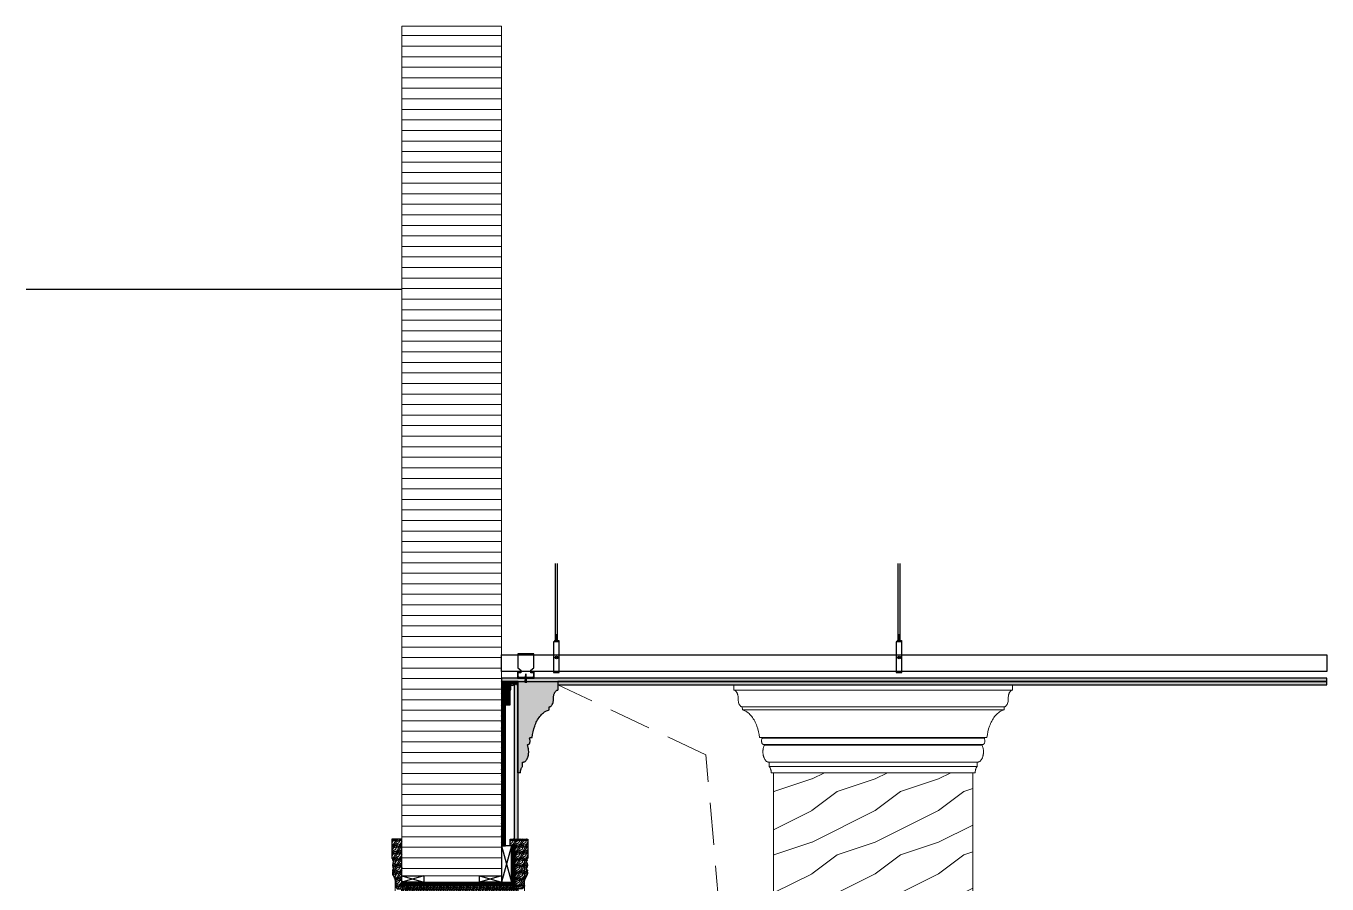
# Model space of a CAD drawing. Header units: millimetres. Extents: x 92928 to 223128, y -11456 to 21098.
# Drawn here: x 184346 to 188265, y -6637 to -4052 of the extents above; entities that cross this region are included whole.
import ezdxf

# ---------------------------------------------------------------- set-up
doc = ezdxf.new("R2010")
doc.units = ezdxf.units.MM
doc.linetypes.add('_ACM-G-HIDDEN', pattern=[4.7625, 3.175, -1.5875])
for name, color, linetype, lineweight in [('_ACM-A-DETL-THIN', 2, 'Continuous', 9), ('_ACM-A-ELVE-HACH', 251, 'Continuous', 9), ('_ACM-A-ELVE-HIDD', 1, '_ACM-G-HIDDEN', 13), ('_ACM-A-WALL-HACH', 251, 'Continuous', 9), ('I-WALL', 6, 'Continuous', 13)]:
    doc.layers.add(name, color=color, linetype=linetype, lineweight=lineweight)
for name, color, linetype in [('I-DETL-LW01', 1, 'Continuous'), ('I-DETL-LW02', 2, 'Continuous'), ('I-DETL-LW08', 8, 'Continuous'), ('I-DETL-LW251', 251, 'Continuous'), ('PE-尺寸标注', 44, 'Continuous'), ('WALL TYPE$0$SUSP', 9, 'Continuous')]:
    doc.layers.add(name, color=color, linetype=linetype)

# ---------------------------------------------------------------- blocks, each defined once
blk = doc.blocks.new('海龙_1215174788')
at = {"layer": 'I-DETL-LW01'}
for p, q in [((-55, 0), (55, -30)), ((-55, -30), (55, 0))]:
    blk.add_line(p, q, dxfattribs=at)
blk.add_lwpolyline([(55, -30), (-55, -30), (-55, 0), (55, 0), (55, -30)], close=True, dxfattribs=at)
blk = doc.blocks.new('K_18')
at = {"layer": 'I-DETL-LW01'}
for p, q in [((33.2, 0), (-33.2, -20)), ((-33.2, 0), (33.2, -20))]:
    blk.add_line(p, q, dxfattribs=at)
blk.add_lwpolyline([(-33.2, -20), (-33.2, 0), (33.2, 0), (33.2, -20), (-33.2, -20)], close=True, dxfattribs=at)
blk = doc.blocks.new('K_23')
at = {"layer": 'I-DETL-LW251'}
h = blk.add_hatch(dxfattribs=at)
h.set_pattern_fill('ANSI38', color=250, angle=-180)
h.set_pattern_definition([(225, (39382.281, 12629.7715), (2.24506403, -2.24506403), []), (315, (39382.281, 12629.7715), (6.7351921, -2.24506403), [7.9375, -4.7625])])
h.paths.add_polyline_path([(-50, -205), (-60, -205), (-60, -360), (-50, -360)])
h.paths.add_polyline_path([(-50, -20), (-60, -20), (-60, -205), (-50, -205)])
h = blk.add_hatch(dxfattribs=at)
h.set_pattern_fill('ANSI38', color=250, angle=-270)
h.set_pattern_definition([(135, (39382.281, 12570.7274), (-2.24506403, -2.24506403), []), (225, (39382.281, 12570.7274), (-2.24506403, -6.7351921), [7.9375, -4.7625])])
h.paths.add_polyline_path([(-50, -350), (60, -350), (60, -360), (-50, -360)])
at = {"layer": 'PE-尺寸标注'}
h = blk.add_hatch(dxfattribs=at)
h.set_pattern_fill('木纹面1', color=250, scale=5, angle=-270, style=0, pattern_type=2)
h.set_pattern_definition([(153.434949, (-140730.957, -13591.318), (1e-09, 20), [4.6213684, -17.7393114]), (130.601295, (-140748.251, -13604.475), (-2e-08, 20), [4.1580665, -88.037378]), (130.601295, (-140768.251, -13594.475), (-2e-08, 20), [4.1580665, -88.037378]), (130.601295, (-140788.251, -13584.475), (1e-08, 20), [4.1580665, -88.037378]), (153.434949, (-140728.162, -13601.466), (1e-09, 20), [4.2370078, -18.123672]), (140.194429, (-140731.952, -13599.57), (-8e-10, 20), [2.2404905, -75.862006]), (140.194429, (-140751.952, -13589.57), (-8e-10, 20), [2.2404905, -75.862006]), (140.194429, (-140771.952, -13579.57), (-8e-10, 20), [2.2404905, -75.862006]), (111.8014095, (-140733.673, -13598.136), (3e-08, 20), [2.8687121, -50.982936]), (123.6900675, (-140734.738, -13595.473), (1e-08, 20), [2.521813, -33.5336997]), (153.434949, (-140736.137, -13593.375), (8e-09, 20), [3.3552885, -19.005391]), (135, (-140739.138, -13591.874), (1e-14, 20), [2.717818, -53.8507243]), (135, (-140759.138, -13581.874), (1e-14, 20), [2.717818, -53.8507243]), (111.8014095, (-140741.06, -13589.952), (3e-08, 20), [2.19237, -51.659278]), (153.434949, (-140727.7, -13607.947), (8e-09, 20), [7.1896, -15.17108]), (140.194429, (-140734.13, -13604.731), (-8e-10, 20), [4.573562, -73.528935]), (140.194429, (-140754.13, -13594.731), (-8e-10, 20), [4.573562, -73.528935]), (140.194429, (-140774.13, -13584.731), (-8e-10, 20), [4.573562, -73.528935]), (123.6900675, (-140737.644, -13601.803), (1e-08, 20), [2.2405595, -33.8149534]), (105.945396, (-140738.887, -13599.939), (1.45e-06, 20), [3.5624845, -69.2386145]), (123.6900675, (-140739.865, -13596.514), (1e-08, 20), [4.0929665, -31.9625462]), (140.194429, (-140742.136, -13593.108), (-8e-10, 20), [5.197338, -72.905159]), (140.194429, (-140762.136, -13583.108), (-8e-10, 20), [5.197338, -72.905159]), (140.194429, (-140782.136, -13573.108), (3e-09, 20), [5.197338, -72.905159]), (111.8014095, (-140746.1286, -13589.781), (3e-08, 20), [5.7145015, -48.137147]), (140.194429, (-140735.09, -13609.251), (-8e-10, 20), [5.214067, -72.88843]), (140.194429, (-140755.09, -13599.251), (-8e-10, 20), [5.214067, -72.88843]), (140.194429, (-140775.09, -13589.251), (-8e-10, 20), [5.214067, -72.88843]), (123.6900675, (-140739.096, -13605.913), (1e-08, 20), [4.838075, -31.2174377]), (116.565051, (-140741.78, -13601.888), (-1e-09, 20), [7.98596, -81.456759]), (116.565051, (-140761.78, -13591.888), (-1e-09, 20), [7.98596, -81.456759]), (130.601295, (-140745.351, -13594.745), (-2e-08, 20), [4.319301, -87.876143]), (130.601295, (-140765.351, -13584.745), (-2e-08, 20), [4.319301, -87.876143]), (130.601295, (-140785.351, -13574.745), (-2e-08, 20), [4.319301, -87.876143]), (123.6900675, (-140741.874, -13607.917), (1e-08, 20), [2.7357916, -33.319722]), (116.565051, (-140743.392, -13605.64), (-8e-09, 20), [7.158076, -82.284643]), (116.565051, (-140763.392, -13595.64), (8e-08, 20), [7.158076, -82.284643]), (130.601295, (-140746.593, -13599.238), (-2e-08, 20), [1.700823, -90.4946216]), (130.601295, (-140766.593, -13589.238), (-2e-08, 20), [1.700823, -90.4946216]), (130.601295, (-140786.593, -13579.238), (-2e-08, 20), [1.700823, -90.4946216])])
edge = h.paths.add_edge_path()
edge.add_line((-65, -20), (60, -20))
edge.add_line((60, -20), (60, -20))
edge.add_line((60, -20), (80, -20))
edge.add_line((80, -20), (80, 10))
edge.add_line((80, 10), (23, 10))
edge.add_arc((18.9, 11.2), 4.26, 260.8861, 343.7626, ccw=False)
edge.add_arc((16.3, 4.8), 2.88, 48.9864, 176.76)
edge.add_arc((1.5, -14.3), 22.6, 58.2028, 121.7947)
edge.add_arc((-14.4, 4.3), 4.1, 9.3845, 139.2343)
edge.add_arc((-23.3, -3.3), 11.8, 60.5974, 123.6714)
edge.add_arc((-55.1, 38.8), 41, 265.8404, 308.0152, ccw=False)
edge.add_arc((-61, -3.2), 3.08, 20.575, 178.5813)
edge.add_line((-64, -3.1), (-66.4, -3.1))
edge.add_arc((-70.9, -1.4), 4.77, 280.7646, 339.5436, ccw=False)
edge.add_line((-70, -6.1), (-70, -30))
edge.add_line((-70, -30), (-65, -30))
edge.add_line((-65, -30), (-65, -20))
h = blk.add_hatch(dxfattribs=at)
h.set_pattern_fill('木纹面1', color=250, scale=5, angle=-270, style=0, pattern_type=2)
h.set_pattern_definition([(153.43495, (39381.414, 12647.705), (1e-09, 20), [4.621368, -17.739311]), (130.601295, (39364.12, 12634.548), (-2e-08, 20), [4.158067, -88.037378]), (130.601295, (39344.12, 12644.548), (-2e-08, 20), [4.158067, -88.037378]), (130.601295, (39324.12, 12654.548), (1e-08, 20), [4.158067, -88.037378]), (153.43495, (39384.21, 12637.557), (1e-09, 20), [4.237008, -18.123672]), (140.19443, (39380.42, 12639.452), (-8e-10, 20), [2.24049, -75.862006]), (140.19443, (39360.42, 12649.452), (-8e-10, 20), [2.24049, -75.862006]), (140.19443, (39340.42, 12659.452), (-8e-10, 20), [2.24049, -75.862006]), (111.80141, (39378.6984, 12640.8865), (3e-08, 20), [2.868712, -50.982936]), (123.690068, (39377.633, 12643.55), (1e-08, 20), [2.521813, -33.5337]), (153.43495, (39376.234, 12645.648), (8e-09, 20), [3.3552885, -19.005391]), (135, (39373.233, 12647.149), (1e-14, 20), [2.717818, -53.850724]), (135, (39353.233, 12657.149), (1e-14, 20), [2.717818, -53.850724]), (111.80141, (39371.311, 12649.0706), (3e-08, 20), [2.19237, -51.659278]), (153.43495, (39384.671, 12631.076), (8e-09, 20), [7.1896, -15.17108]), (140.19443, (39378.241, 12634.292), (-8e-10, 20), [4.573562, -73.528935]), (140.19443, (39358.241, 12644.292), (-8e-10, 20), [4.573562, -73.528935]), (140.19443, (39338.241, 12654.292), (-8e-10, 20), [4.573562, -73.528935]), (123.690068, (39374.727, 12637.219), (1e-08, 20), [2.2405595, -33.814953]), (105.945396, (39373.4845, 12639.0837), (1.45e-06, 20), [3.5624845, -69.238614]), (123.690068, (39372.506, 12642.509), (1e-08, 20), [4.0929665, -31.962546]), (140.19443, (39370.235, 12645.915), (-8e-10, 20), [5.197338, -72.90516]), (140.19443, (39350.235, 12655.915), (-8e-10, 20), [5.197338, -72.90516]), (140.19443, (39330.235, 12665.915), (3e-09, 20), [5.197338, -72.90516]), (111.80141, (39366.243, 12649.242), (3e-08, 20), [5.7145015, -48.137147]), (140.19443, (39377.281, 12629.771), (-8e-10, 20), [5.214067, -72.88843]), (140.19443, (39357.281, 12639.771), (-8e-10, 20), [5.214067, -72.88843]), (140.19443, (39337.281, 12649.771), (-8e-10, 20), [5.214067, -72.88843]), (123.690068, (39373.275, 12633.109), (1e-08, 20), [4.838075, -31.217438]), (116.56505, (39370.592, 12637.135), (-1e-09, 20), [7.98596, -81.456759]), (116.56505, (39350.592, 12647.135), (-1e-09, 20), [7.98596, -81.456759]), (130.601295, (39367.02, 12644.278), (-2e-08, 20), [4.3193, -87.876143]), (130.601295, (39347.02, 12654.278), (-2e-08, 20), [4.3193, -87.876143]), (130.601295, (39327.02, 12664.278), (-2e-08, 20), [4.3193, -87.876143]), (123.690068, (39370.497, 12631.106), (1e-08, 20), [2.735792, -33.319722]), (116.56505, (39368.9795, 12633.3825), (-8e-09, 20), [7.158076, -82.284643]), (116.56505, (39348.9795, 12643.3825), (8e-08, 20), [7.158076, -82.284643]), (130.601295, (39365.778, 12639.785), (-2e-08, 20), [1.700823, -90.494622]), (130.601295, (39345.778, 12649.785), (-2e-08, 20), [1.700823, -90.494622]), (130.601295, (39325.778, 12659.785), (-2e-08, 20), [1.700823, -90.494622])])
h.paths.add_polyline_path([(-60, -205), (-80, -205), (-80, -369.9), (-70, -369.9), (-70, -350), (-65, -350), (-65, -360), (-60, -360)])
h.paths.add_polyline_path([(-70, -20.1), (-80, -20.1), (-80, -205), (-60, -205), (-60, -20), (-65, -20), (-65, -30), (-70, -30)])
h = blk.add_hatch(dxfattribs=at)
h.set_pattern_fill('木纹面1', color=250, scale=5, angle=90, pattern_type=2)
h.set_pattern_definition([(153.435, (-70.866, -382.068), (1e-09, 20), [4.6214, -17.7393]), (130.601, (-88.16, -395.225), (-2e-08, 20), [4.158, -88.0374]), (130.601, (-108.16, -385.225), (-2e-08, 20), [4.158, -88.0374]), (130.601, (-128.16, -375.225), (1e-08, 20), [4.158, -88.0374]), (153.435, (-68.071, -392.215), (1e-09, 20), [4.237, -18.1237]), (140.194, (-71.86, -390.32), (-8e-10, 20), [2.2405, -75.862]), (140.194, (-91.86, -380.32), (-8e-10, 20), [2.2405, -75.862]), (140.194, (-111.86, -370.32), (-8e-10, 20), [2.2405, -75.862]), (111.8014, (-73.582, -388.886), (3e-08, 20), [2.8687, -50.983]), (123.69, (-74.647, -386.222), (1e-08, 20), [2.5218, -33.5337]), (153.435, (-76.046, -384.124), (8e-09, 20), [3.3553, -19.0054]), (135, (-79.047, -382.624), (2e-14, 20), [2.718, -53.8507]), (135, (-99.047, -372.624), (2e-14, 20), [2.7178, -53.8507]), (111.8014, (-80.969, -380.702), (3e-08, 20), [2.1924, -51.6593]), (153.435, (-67.609, -398.696), (8e-09, 20), [7.1896, -15.171]), (140.194, (-74.04, -395.481), (-8e-10, 20), [4.5736, -73.529]), (140.194, (-94.04, -385.481), (-8e-10, 20), [4.5736, -73.529]), (140.194, (-114.04, -375.481), (-8e-10, 20), [4.5736, -73.529]), (123.69, (-77.553, -392.553), (1e-08, 20), [2.2406, -33.815]), (105.9454, (-78.7957, -390.6887), (1e-06, 20), [3.5625, -69.2386]), (123.69, (-79.774, -387.263), (1e-08, 20), [4.093, -31.9625]), (140.194, (-82.045, -383.858), (-8e-10, 20), [5.1973, -72.905]), (140.194, (-102.045, -373.858), (-8e-10, 20), [5.1973, -72.905]), (140.1944, (-122.045, -363.858), (3e-09, 20), [5.1973, -72.905]), (111.8014, (-86.0375, -380.5304), (3e-08, 20), [5.7145, -48.1371]), (140.194, (-75, -400.001), (-8e-10, 20), [5.214, -72.8884]), (140.194, (-95, -390.001), (-8e-10, 20), [5.214, -72.8884]), (140.194, (-115, -380.001), (-8e-10, 20), [5.214, -72.8884]), (123.69, (-79.005, -396.663), (1e-08, 20), [4.838, -31.2174]), (116.565, (-81.6885, -392.637), (-1e-09, 20), [7.986, -81.4568]), (116.565, (-101.6885, -382.637), (-1e-09, 20), [7.986, -81.4568]), (130.601, (-85.26, -385.495), (-2e-08, 20), [4.3193, -87.876]), (130.601, (-105.26, -375.495), (-2e-08, 20), [4.3193, -87.876]), (130.601, (-125.26, -365.495), (-2e-08, 20), [4.3193, -87.876]), (123.69, (-81.783, -398.666), (1e-08, 20), [2.7358, -33.3197]), (116.565, (-83.301, -396.39), (-8e-09, 20), [7.158, -82.2846]), (116.565, (-103.301, -386.39), (8e-08, 20), [7.158, -82.2846]), (130.601, (-86.502, -389.987), (-2e-08, 20), [1.701, -90.4946]), (130.601, (-106.502, -379.987), (-2e-08, 20), [1.701, -90.4946]), (130.601, (-126.502, -369.987), (-2e-08, 20), [1.701, -90.4946])])
h.paths.add_polyline_path([(80, -346.8), (60, -346.8), (60, -360), (-65, -360), (-65, -350), (-70, -350), (-70, -383.9, -0.262247), (-66.4, -386.9), (-64, -386.9, 0.824383), (-58.1, -387.9, -0.186128), (-29.8, -396.5, 0.282378), (-17.5, -397, 0.636149), (-10.4, -395, 0.284819), (13.5, -395, 0.623496), (18.2, -397, -0.37825), (23, -400), (80, -400)])
at = {"layer": 'I-DETL-LW01'}
for points in [[(-60, -205), (-60, -20), (-50, -20), (-50, -205)], [(-50, -205), (-50, -360), (-60, -360), (-60, -205)]]:
    blk.add_lwpolyline(points, dxfattribs=at)
blk.add_lwpolyline([(-50, -350), (60, -350), (60, -360), (-50, -360)], close=True, dxfattribs=at)
at = {"layer": 'I-DETL-LW02'}
for points in [[(-65, -20), (60, -20), (60, -20), (80, -20), (80, 10), (23, 10, -0.37825), (18.2, 7, 0.623496), (13.5, 5, 0.284819), (-10.4, 5, 0.636149), (-17.5, 7, 0.282378), (-29.8, 6.5, -0.186128), (-58.1, -2.1, 0.824383), (-64, -3.1), (-66.4, -3.1, -0.262247), (-70, -6.1), (-70, -30), (-65, -30), (-65, -20)], [(-65, -360), (60, -360), (60, -346.8), (80, -346.8), (80, -400), (23, -400, 0.37825), (18.2, -397, -0.623496), (13.5, -395, -0.284819), (-10.4, -395, -0.636149), (-17.5, -397, -0.282378), (-29.8, -396.5, 0.186128), (-58.1, -387.9, -0.824383), (-64, -386.9), (-66.4, -386.9, 0.262247), (-70, -383.9), (-70, -350), (-65, -350), (-65, -360)]]:
    blk.add_lwpolyline(points, format="xyb", dxfattribs=at)
for points in [[(-80, -205), (-80, -20.1), (-70, -20.1), (-70, -30), (-65, -30), (-65, -20), (-60, -20), (-60, -205)], [(-60, -205), (-60, -360), (-65, -360), (-65, -350), (-70, -350), (-70, -369.9), (-80, -369.9), (-80, -205)]]:
    blk.add_lwpolyline(points, dxfattribs=at)
at = {"rotation": 270}
for p in [(-30, -53.4), (-30, -286.8)]:
    blk.add_blockref('K_18', p, dxfattribs=at)
at = {"layer": 'I-DETL-LW01', "xscale": -1}
blk.add_blockref('海龙_1215174788', (5, -320), dxfattribs=at)
blk = doc.blocks.new('WALL TYPE$0$T4')
at = {"ltscale": 3}
h = blk.add_hatch(dxfattribs=at)
h.set_pattern_fill('ANSI31', color=256, scale=19.999872, style=0)
h.set_pattern_definition([(45, (-55928.5647, -42382.0208), (-1.76775564, 1.76775564), [])])
h.paths.add_polyline_path([(0, 25), (-1.3, 5), (1.3, 5)])
for p, q in [((-1.5, 2), (-3, 0)), ((-1.5, 2), (0, 25)), ((-1.5, 2), (1.5, 2)), ((-1.3, 5), (1.3, 5)), ((0, 25), (1.5, 2)), ((1.5, 2), (3, 0))]:
    blk.add_line(p, q, dxfattribs=at)
blk.add_lwpolyline([(-3, 0), (3, 0)], dxfattribs=at)
blk = doc.blocks.new('WALL TYPE$0$garege')
at = {"elevation": 0}
for points in [[(4441.1, 1913.4), (4441.1, 1926.4), (4439.1, 1926.4), (4439.1, 1923.4), (4432.4, 1923.4), (4432.4, 1930.9), (4441.1, 1938), (4441.1, 1980), (4393.5, 1980), (4393.5, 1938), (4402.1, 1930.9), (4402.1, 1923.4), (4395.5, 1923.4), (4395.5, 1926.4), (4393.5, 1926.4), (4393.5, 1913.4), (4398.2, 1908.8), (4435.8, 1908.8)], [(4433.9, 1925.2), (4433.9, 1926.4), (4441.1, 1926.4), (4441.1, 1908.8), (4393.5, 1908.8), (4393.5, 1926.4), (4400.7, 1926.4), (4400.7, 1925.2), (4401.9, 1925.2), (4401.9, 1927.6), (4392.3, 1927.6), (4392.3, 1907.6), (4442.3, 1907.6), (4442.3, 1927.6), (4432.7, 1927.6), (4432.7, 1925.2)]]:
    blk.add_lwpolyline(points, close=True, dxfattribs=at)

msp = doc.modelspace()

# ---------------------------------------------------------------- hatches: boundary and pattern name
at = {"layer": '_ACM-A-ELVE-HACH'}
h = msp.add_hatch(dxfattribs=at)
h.set_pattern_fill('FP_1', color=256, style=0, pattern_type=2)
h.set_pattern_definition([(216.87, (250226.093, 18596.764), (571.49932, 381.00102), [95.25, -857.25]), (206.565, (250340.39, 18539.61), (-190.50064, -190.49985), [212.985, -212.985]), (198.435, (250340.39, 18444.364), (-381.000213, -190.50006), [120.483, -481.931])])
h.paths.add_polyline_path([(186598.2, -8606.3), (187198.2, -8606.3), (187198.2, -6301.6), (186598.2, -6301.6)])
at = {"layer": '_ACM-A-WALL-HACH'}
h = msp.add_hatch(dxfattribs=at)
h.set_pattern_fill('ANSI31', color=256, scale=10, angle=135)
h.set_pattern_definition([(180, (258118.222, -59421.614), (-2e-15, -31.75), [])])
h.paths.add_polyline_path([(185778.2, -6611.6), (185778.2, -4052.5), (185478.2, -4052.5), (185478.2, -6611.6)])
at = {"layer": 'I-DETL-LW251'}
h = msp.add_hatch(dxfattribs=at)
h.set_pattern_fill('AR-SAND', color=250, scale=0.05, angle=180, style=0)
h.set_pattern_definition([(217.5, (197264.3327, 12024.4371), (0.08000156, -2.44706619), [0, -1.9304, 0, -2.159, 0, -2.06375]), (187.5, (197264.3327, 12024.437), (-2.2476164, -3.5841255), [0, -1.0414, 0, -1.7399, 0, -0.66675]), (147.5, (197265.8948, 12024.4371), (-3.95496185, -0.00718592), [0, -0.635, 0, -2.286, 0, -2.9845]), (137.5, (197265.8948, 12024.437), (-3.81778226, -1.1146466), [0, -0.3175, 0, -1.4986, 0, -1.7145])])
h.paths.add_polyline_path([(185778.2, -6026.3), (188265.2, -6026.3), (188265.2, -6016.3), (185778.2, -6016.3)])
h = msp.add_hatch(dxfattribs=at)
h.set_pattern_fill('ANSI38', color=250)
h.set_pattern_definition([(45, (149516.376, -16853.3862), (-2.24506403, 2.24506403), []), (135, (149516.376, -16853.3862), (-6.7351921, 2.24506403), [7.9375, -4.7625])])
h.paths.add_polyline_path([(185778.2, -6521.6), (185790.2, -6521.6), (185790.2, -6026.3), (185778.2, -6026.3)])
h = msp.add_hatch(dxfattribs=at)
h.set_pattern_fill('ANSI38', color=250)
h.set_pattern_definition([(45, (186507.1632, -5558.0364), (-2.245064, 2.245064), []), (135, (186507.1632, -5558.0364), (-6.735192, 2.245064), [7.9375, -4.7625])])
h.paths.add_polyline_path([(185790.2, -6096.9), (185805, -6096.9), (185805, -6026.3), (185790.2, -6026.3)])
h = msp.add_hatch(dxfattribs=at)
h.set_pattern_fill('AR-SAND', color=250, scale=0.05, angle=180, style=0)
h.set_pattern_definition([(217.5, (185828.2807, -6301.6137), (0.080002, -2.447066), [0, -1.9304, 0, -2.159, 0, -2.06375]), (187.5, (185828.2807, -6301.6137), (-2.247616, -3.584126), [0, -1.0414, 0, -1.7399, 0, -0.66675]), (147.5, (185829.8428, -6301.6137), (-3.954962, -0.007186), [0, -0.635, 0, -2.286, 0, -2.9845]), (137.5, (185829.8428, -6301.6137), (-3.817782, -1.114647), [0, -0.3175, 0, -1.4986, 0, -1.7145])])
edge = h.paths.add_edge_path()
edge.add_spline(control_points=[(185870.4, -6195.5), (185872.6, -6183.7), (185875.7, -6166.7), (185887, -6141), (185898.4, -6125.2), (185912.7, -6115.4), (185918.7, -6113.5), (185922.3, -6112.4)], knot_values=[0, 0, 0, 0, 35.548758, 51.802772, 84.100241, 92.033165, 103.123763, 103.123763, 103.123763, 103.123763], degree=3, periodic=0)
edge.add_line((185922.3, -6112.4), (185922.5, -6103.2))
edge.add_spline(control_points=[(185922.5, -6103.2), (185922.8, -6103.1), (185923.8, -6103.1), (185925.9, -6102.4), (185928.2, -6100.7), (185930.7, -6097.6), (185933, -6093.1), (185934.4, -6088.2), (185935, -6083.6), (185935, -6081.2), (185935.1, -6080)], knot_values=[0, 0, 0, 0, 1.005798, 3.012987, 6.320653, 9.569338, 14.716258, 21.389165, 24.91162, 28.497058, 28.497058, 28.497058, 28.497058], degree=3, periodic=0)
edge.add_spline(control_points=[(185935.1, -6080), (185935.1, -6079.4), (185935, -6078.2), (185935, -6075.2), (185935.3, -6071.6), (185936.1, -6067.5), (185937, -6064.2), (185938.2, -6061.2), (185939.8, -6058.2), (185941.8, -6055.7), (185944.1, -6053.8), (185945.8, -6053), (185947.2, -6052.5), (185947.9, -6052.4), (185948.2, -6052.4)], knot_values=[0, 0, 0, 0, 1.805164, 3.656498, 9.134387, 12.68478, 16.107635, 19.329321, 22.329055, 26.397763, 28.815864, 31.040912, 32.106529, 33.155319, 33.155319, 33.155319, 33.155319], degree=3, periodic=0)
edge.add_line((185948.2, -6052.4), (185948.2, -6036.3))
edge.add_line((185948.2, -6036.3), (185948.2, -6026.3))
edge.add_line((185948.2, -6026.3), (185828.3, -6026.3))
edge.add_line((185828.3, -6026.3), (185828.3, -6301.6))
edge.add_line((185828.3, -6301.6), (185835.4, -6301.6))
edge.add_spline(control_points=[(185835.4, -6301.6), (185835.5, -6299.4), (185835.7, -6296.2), (185836.7, -6292), (185837.9, -6288.7), (185839.5, -6285.6), (185841.2, -6283.9), (185841.9, -6283.2)], knot_values=[0, 0, 0, 0, 6.613934, 9.596978, 13.010541, 16.993684, 20.094931, 20.094931, 20.094931, 20.094931], degree=3, periodic=0)
edge.add_line((185841.9, -6283.2), (185841.9, -6269.3))
edge.add_spline(control_points=[(185841.9, -6269.3), (185842.6, -6269.4), (185843.9, -6269.5), (185846.5, -6269), (185849.8, -6267.3), (185852.6, -6264.6), (185855.1, -6261.1), (185856.8, -6257.7), (185858.2, -6253.9), (185859.1, -6250.9), (185859.7, -6247.6), (185860.2, -6244.3), (185860.5, -6239.7), (185860.4, -6235.1), (185859.9, -6230.6), (185859.2, -6227.4), (185858.4, -6224.3), (185857.4, -6221.3), (185856.6, -6219.5), (185856.2, -6218.5)], knot_values=[0, 0, 0, 0, 1.954924, 3.912581, 8.036047, 12.727463, 15.354572, 21.082902, 24.15009, 27.336912, 30.629704, 34.013579, 37.472966, 44.386358, 47.768597, 51.076992, 54.295003, 57.407742, 60.402672, 60.402672, 60.402672, 60.402672], degree=3, periodic=0)
edge.add_line((185856.2, -6218.5), (185857.5, -6216.2))
edge.add_spline(control_points=[(185857.5, -6216.2), (185857.7, -6216.3), (185858.2, -6216.4), (185859, -6216.4), (185859.7, -6216.3), (185860.4, -6215.9), (185861.1, -6215.5), (185862, -6214.6), (185863, -6213.1), (185863.9, -6211), (185864.5, -6208.6), (185864.7, -6206), (185864.6, -6203.8), (185864.2, -6201.8), (185863.7, -6199.8), (185863, -6198.4), (185862.7, -6197.8)], knot_values=[0, 0, 0, 0, 0.762887, 1.520097, 2.255824, 3.038394, 3.873486, 4.776804, 6.811339, 9.092138, 11.573687, 14.203705, 16.847905, 18.128699, 20.56714, 22.802331, 22.802331, 22.802331, 22.802331], degree=3, periodic=0)
edge.add_line((185862.7, -6197.8), (185864, -6195.5))
edge.add_line((185864, -6195.5), (185870.4, -6195.5))
h = msp.add_hatch(dxfattribs=at)
h.set_pattern_fill('AR-SAND', color=250, scale=0.05, angle=180, style=0)
h.set_pattern_definition([(217.5, (197264.3327, 12014.4371), (0.08000156, -2.44706619), [0, -1.9304, 0, -2.159, 0, -2.06375]), (187.5, (197264.3327, 12014.437), (-2.2476164, -3.5841255), [0, -1.0414, 0, -1.7399, 0, -0.66675]), (147.5, (197265.8948, 12014.4371), (-3.95496185, -0.00718592), [0, -0.635, 0, -2.286, 0, -2.9845]), (137.5, (197265.8948, 12014.437), (-3.81778226, -1.1146466), [0, -0.3175, 0, -1.4986, 0, -1.7145])])
h.paths.add_polyline_path([(185948.2, -6036.3), (188265.2, -6036.3), (188265.2, -6026.3), (185948.2, -6026.3)])
at = {"layer": 'PE-尺寸标注'}
h = msp.add_hatch(dxfattribs=at)
h.set_pattern_fill('木纹面1', color=250, scale=5, style=0, pattern_type=2)
h.set_pattern_definition([(63.43495, (149739.927, -17008.776), (20, -1e-09), [4.621368, -17.739311]), (40.601295, (149726.77, -16991.482), (20, 2e-08), [4.158067, -88.037378]), (40.601295, (149736.77, -16971.482), (20, 2e-08), [4.158067, -88.037378]), (40.601295, (149746.77, -16951.482), (20, -1e-08), [4.158067, -88.037378]), (63.43495, (149729.78, -17011.57), (20, -1e-09), [4.237008, -18.123672]), (50.19443, (149731.675, -17007.781), (20, 8e-10), [2.24049, -75.862006]), (50.19443, (149741.675, -16987.781), (20, 8e-10), [2.24049, -75.862006]), (50.19443, (149751.675, -16967.781), (20, 8e-10), [2.24049, -75.862006]), (21.80141, (149733.109, -17006.06), (20, -3e-08), [2.868712, -50.982936]), (33.690068, (149735.772, -17004.994), (20, -1e-08), [2.521813, -33.5337]), (63.43495, (149737.87, -17003.595), (20, -8e-09), [3.355288, -19.005391]), (45, (149739.371, -17000.594), (20, 0), [2.717818, -53.850724]), (45, (149749.371, -16980.594), (20, 0), [2.717818, -53.850724]), (21.80141, (149741.293, -16998.6726), (20, -3e-08), [2.19237, -51.659278]), (63.43495, (149723.299, -17012.033), (20, -8e-09), [7.1896, -15.17108]), (50.19443, (149726.514, -17005.602), (20, 8e-10), [4.573562, -73.528935]), (50.19443, (149736.514, -16985.602), (20, 8e-10), [4.573562, -73.528935]), (50.19443, (149746.514, -16965.602), (20, 8e-10), [4.573562, -73.528935]), (33.690068, (149729.442, -17002.089), (20, -1e-08), [2.24056, -33.814953]), (15.945396, (149731.306, -17000.846), (20, -1.45e-06), [3.562485, -69.238614]), (33.690068, (149734.732, -16999.867), (20, -1e-08), [4.092967, -31.962546]), (50.19443, (149738.137, -16997.597), (20, 8e-10), [5.197338, -72.90516]), (50.19443, (149748.137, -16977.597), (20, 8e-10), [5.197338, -72.90516]), (50.19443, (149758.137, -16957.597), (20, -3e-09), [5.197338, -72.90516]), (21.80141, (149741.464, -16993.604), (20, -3e-08), [5.714501, -48.137147]), (50.19443, (149721.994, -17004.642), (20, 8e-10), [5.214067, -72.88843]), (50.19443, (149731.994, -16984.642), (20, 8e-10), [5.214067, -72.88843]), (50.19443, (149741.994, -16964.642), (20, 8e-10), [5.214067, -72.88843]), (33.690068, (149725.332, -17000.637), (20, -1e-08), [4.838075, -31.217438]), (26.56505, (149729.357, -16997.953), (20, 1e-09), [7.98596, -81.45676]), (26.56505, (149739.357, -16977.953), (20, 1e-09), [7.98596, -81.45676]), (40.601295, (149736.5, -16994.382), (20, 2e-08), [4.3193, -87.876143]), (40.601295, (149746.5, -16974.382), (20, 2e-08), [4.3193, -87.876143]), (40.601295, (149756.5, -16954.382), (20, 2e-08), [4.3193, -87.876143]), (33.690068, (149723.329, -16997.858), (20, -1e-08), [2.735792, -33.319722]), (26.56505, (149725.605, -16996.341), (20, 8e-09), [7.158076, -82.284643]), (26.56505, (149735.605, -16976.341), (20, -8e-08), [7.158076, -82.284643]), (40.601295, (149732.007, -16993.14), (20, 2e-08), [1.700823, -90.49462]), (40.601295, (149742.007, -16973.14), (20, 2e-08), [1.700823, -90.49462]), (40.601295, (149752.007, -16953.14), (20, 2e-08), [1.700823, -90.49462])])
h.paths.add_polyline_path([(185816.3, -6501.6), (185828.3, -6501.6), (185828.3, -6026.3), (185823.8, -6026.3), (185823.8, -6035.4), (185821, -6035.4), (185821, -6028.8), (185816.3, -6028.8)])

# ---------------------------------------------------------------- linework, layer by layer
msp.add_arc((185810.2, -6034.7, 0), 4.51, 225.3033, 134.6967)
at = {"layer": '_ACM-A-DETL-THIN'}
for points in [[(186478.2, -6036.3), (186478.2, -6052.4)], [(187318.2, -6036.3), (187318.2, -6052.4)], [(186504.2, -6112.4), (186503.9, -6103.2)], [(187292.3, -6112.4), (187292.5, -6103.2)], [(186563.8, -6197.8), (186562.5, -6195.5), (186556, -6195.5)], [(187232.7, -6197.8), (187234, -6195.5), (187240.4, -6195.5)], [(186584.5, -6283.2), (186584.5, -6269.3)], [(187211.9, -6283.2), (187211.9, -6269.3)], [(186598.2, -8606.3), (186598.2, -6301.6), (186591, -6301.6)], [(187198.2, -6301.6), (186598.2, -6301.6)], [(187198.2, -8606.3), (187198.2, -6301.6), (187205.4, -6301.6)]]:
    msp.add_lwpolyline(points, dxfattribs=at)
at = {"layer": '_ACM-A-DETL-THIN', "color": 8}
for points in [[(187318.2, -6052.4), (186478.2, -6052.4)], [(187292.5, -6103.2), (186503.9, -6103.2)], [(187292.3, -6112.4), (186504.2, -6112.4)], [(187234, -6195.5), (186562.5, -6195.5)], [(187232.7, -6197.8), (186563.8, -6197.8)], [(187227.5, -6216.2), (186569, -6216.2)], [(187226.2, -6218.5), (186570.3, -6218.5)], [(187211.9, -6269.3), (186584.5, -6269.3)], [(187211.9, -6283.2), (186584.5, -6283.2)]]:
    msp.add_lwpolyline(points, dxfattribs=at)
at = {"layer": '_ACM-A-DETL-THIN'}
for points in [[(186570.3, -6218.5), (186569, -6216.2, 3.820271)], [(187226.2, -6218.5), (187227.5, -6216.2, -3.820271)]]:
    msp.add_lwpolyline(points, format="xyb", dxfattribs=at)
at = {"layer": '_ACM-A-DETL-THIN', "color": 8, "elevation": 0.5}
for points in [[(185458.2, -6557.7), (185458.2, -9036.3)], [(185848.2, -6558.6), (185848.2, -9036.3)]]:
    msp.add_lwpolyline(points, dxfattribs=at)
at = {"layer": '_ACM-A-DETL-THIN'}
for points in [[(186491.4, -6080), (186491.4, -6078.2), (186491.4, -6076.4), (186491, -6070.9), (186490.3, -6067.4), (186489.4, -6064.2), (186488.2, -6061.2), (186486.7, -6058.5), (186484.2, -6055.4), (186482.3, -6053.9), (186480.3, -6052.9), (186479.3, -6052.6), (186478.2, -6052.4)], [(187305.1, -6080), (187305, -6078.2), (187305, -6076.4), (187305.5, -6070.9), (187306.1, -6067.4), (187307.1, -6064.2), (187308.3, -6061.2), (187309.7, -6058.5), (187312.3, -6055.4), (187314.2, -6053.9), (187316.2, -6052.9), (187317.2, -6052.6), (187318.2, -6052.4)], [(186503.9, -6103.2), (186502.9, -6103.1), (186501, -6102.5), (186498.3, -6100.6), (186496.2, -6098.1), (186493.8, -6093.5), (186492, -6087.1), (186491.5, -6083.6), (186491.4, -6080)], [(186556, -6195.5), (186547.7, -6160.9), (186541.2, -6146), (186521.1, -6120.7), (186514.5, -6116.3), (186504.2, -6112.4)], [(187240.4, -6195.5), (187248.7, -6160.9), (187255.2, -6146), (187275.3, -6120.7), (187281.9, -6116.3), (187292.3, -6112.4)], [(187292.5, -6103.2), (187293.5, -6103.1), (187295.4, -6102.5), (187298.1, -6100.6), (187300.2, -6098.1), (187302.7, -6093.5), (187304.5, -6087.1), (187304.9, -6083.6), (187305.1, -6080)], [(186569, -6216.2), (186568.2, -6216.4), (186567.5, -6216.4), (186566.8, -6216.2), (186566, -6215.9), (186565.3, -6215.5), (186564.7, -6214.8), (186563.5, -6213.2), (186562.6, -6211.1), (186562.1, -6208.7), (186561.8, -6206), (186562, -6203.4), (186562.2, -6202.1), (186562.8, -6199.8), (186563.8, -6197.8)], [(186584.5, -6269.3), (186582.6, -6269.4), (186580.6, -6269), (186576.9, -6267.3), (186573.5, -6264), (186572, -6261.9), (186569.3, -6256.8), (186568.3, -6254), (186567.4, -6250.9), (186566.8, -6247.7), (186566.3, -6244.3), (186566.1, -6240.9), (186566.2, -6234), (186566.6, -6230.6), (186567.2, -6227.3), (186568.1, -6224.2), (186569.1, -6221.3), (186570.3, -6218.5)], [(187211.9, -6269.3), (187213.9, -6269.4), (187215.8, -6269), (187219.5, -6267.3), (187222.9, -6264), (187224.5, -6261.9), (187227.1, -6256.8), (187228.2, -6254), (187229, -6250.9), (187229.7, -6247.7), (187230.1, -6244.3), (187230.4, -6240.9), (187230.2, -6234), (187229.8, -6230.6), (187229.2, -6227.3), (187228.4, -6224.2), (187227.4, -6221.3), (187226.2, -6218.5)], [(187227.5, -6216.2), (187228.2, -6216.4), (187229, -6216.4), (187229.7, -6216.2), (187230.4, -6215.9), (187231.1, -6215.5), (187231.8, -6214.8), (187232.9, -6213.2), (187233.8, -6211.1), (187234.4, -6208.7), (187234.6, -6206), (187234.5, -6203.4), (187234.3, -6202.1), (187233.6, -6199.8), (187232.7, -6197.8)], [(186591, -6301.6), (186590.4, -6295), (186589.7, -6292.1), (186588.6, -6288.9), (186586.6, -6285.4), (186584.5, -6283.2)], [(187205.4, -6301.6), (187206, -6295), (187206.7, -6292.1), (187207.9, -6288.9), (187209.8, -6285.4), (187211.9, -6283.2)]]:
    msp.add_spline(points, degree=3, dxfattribs=at)
at = {"layer": '_ACM-A-ELVE-HIDD', "ltscale": 40}
msp.add_lwpolyline([(186598.2, -8606.3), (186394.5, -6248), (185948.2, -6036.3)], dxfattribs=at)
at = {"layer": 'I-DETL-LW01'}
for points in [[(185778.2, -6521.6), (185790.2, -6521.6), (185790.2, -6026.3), (185778.2, -6026.3)], [(185790.2, -6096.9), (185805, -6096.9), (185805, -6026.3), (185790.2, -6026.3)]]:
    msp.add_lwpolyline(points, close=True, dxfattribs=at)
at = {"layer": 'I-DETL-LW02'}
for points in [[(185478.2, -4846.3), (184346.1, -4846.3)], [(185922.3, -6112.4), (185922.5, -6103.2)], [(185862.7, -6197.8), (185864, -6195.5), (185870.4, -6195.5)], [(185841.9, -6283.2), (185841.9, -6269.3)]]:
    msp.add_lwpolyline(points, dxfattribs=at)
for points in [[(185778.2, -6026.3), (188265.2, -6026.3), (188265.2, -6016.3), (185778.2, -6016.3)], [(185948.2, -6036.3), (188265.2, -6036.3), (188265.2, -6026.3), (185948.2, -6026.3)]]:
    msp.add_lwpolyline(points, close=True, dxfattribs=at)
at = {"layer": 'I-DETL-LW02', "elevation": 0}
msp.add_lwpolyline([(185823.6, -6026.5), (185805, -6026.5), (185805, -6031.5, 0.527318), (185807.7, -6033.4, -4.178276), (185807.7, -6036.1, 0.527318), (185805, -6037.9), (185805, -6051.5), (185807, -6051.5), (185807, -6037.9, 2.396256), (185807, -6031.5), (185807, -6028.5), (185819.9, -6028.5), (185821.5, -6028.5), (185821.5, -6035.3), (185823.6, -6035.3)], format="xyb", close=True, dxfattribs=at)
at = {"layer": 'I-DETL-LW02', "elevation": 0.5}
msp.add_lwpolyline([(185816.3, -6501.6), (185828.3, -6501.6), (185828.3, -6026.3), (185823.8, -6026.3), (185823.8, -6035.4), (185821, -6035.4), (185821, -6028.8), (185816.3, -6028.8)], close=True, dxfattribs=at)
at = {"layer": 'I-DETL-LW02'}
for points in [[(185835.4, -6301.6), (185828.2, -6301.6), (185828.2, -6026.3), (185948.2, -6026.3), (185948.2, -6052.4, -0.417431)], [(185856.2, -6218.5), (185857.5, -6216.2, -3.820271)]]:
    msp.add_lwpolyline(points, format="xyb", dxfattribs=at)
for points in [[(185935.1, -6080), (185935, -6078.2), (185935, -6076.4), (185935.5, -6070.9), (185936.1, -6067.4), (185937.1, -6064.2), (185938.3, -6061.2), (185939.7, -6058.5), (185942.3, -6055.4), (185944.2, -6053.9), (185946.2, -6052.9), (185947.2, -6052.6), (185948.2, -6052.4)], [(185870.4, -6195.5), (185878.7, -6160.9), (185885.2, -6146), (185905.3, -6120.7), (185911.9, -6116.3), (185922.3, -6112.4)], [(185922.5, -6103.2), (185923.5, -6103.1), (185925.4, -6102.5), (185928.1, -6100.6), (185930.2, -6098.1), (185932.7, -6093.5), (185934.5, -6087.1), (185934.9, -6083.6), (185935.1, -6080)], [(185841.9, -6269.3), (185843.9, -6269.4), (185845.8, -6269), (185849.5, -6267.3), (185852.9, -6264), (185854.5, -6261.9), (185857.1, -6256.8), (185858.2, -6254), (185859, -6250.9), (185859.7, -6247.7), (185860.1, -6244.3), (185860.4, -6240.9), (185860.2, -6234), (185859.8, -6230.6), (185859.2, -6227.3), (185858.4, -6224.2), (185857.4, -6221.3), (185856.2, -6218.5)], [(185857.5, -6216.2), (185858.2, -6216.4), (185859, -6216.4), (185859.7, -6216.2), (185860.4, -6215.9), (185861.1, -6215.5), (185861.8, -6214.8), (185862.9, -6213.2), (185863.8, -6211.1), (185864.4, -6208.7), (185864.6, -6206), (185864.5, -6203.4), (185864.3, -6202.1), (185863.6, -6199.8), (185862.7, -6197.8)], [(185835.4, -6301.6), (185836, -6295), (185836.7, -6292.1), (185837.9, -6288.9), (185839.8, -6285.4), (185841.9, -6283.2)]]:
    msp.add_spline(points, degree=3, dxfattribs=at)
at = {"layer": 'I-DETL-LW08'}
msp.add_lwpolyline([(188265.2, -5946.3), (188265.2, -5996.3), (185778.2, -5996.3), (185778.2, -5946.3)], close=True, dxfattribs=at)
at = {"layer": 'I-WALL'}
msp.add_lwpolyline([(185778.2, -6611.6), (185778.2, -4052.5), (185478.2, -4052.5), (185478.2, -6611.6)], close=True, dxfattribs=at)
at = {"layer": 'WALL TYPE$0$SUSP', "color": 8}
for p, q in [((185941.5, -5903.6, 9.7), (185941.5, -5671.6, 9.7)), ((185947.5, -5903.6, 9.7), (185947.5, -5671.6, 9.7)), ((186973.8, -5903.6, 9.7), (186973.8, -5671.6, 9.7)), ((186979.8, -5903.6, 9.7), (186979.8, -5671.6, 9.7)), ((185938.2, -5903.6, 9.7), (185938.2, -5907.7, 9.7)), ((185938.5, -5903.6, 9.7), (185938.2, -5903.6, 9.7)), ((185938.2, -5903.6, 9.7), (185950.8, -5903.6, 9.7)), ((185940.5, -5903.6, 9.7), (185941.4, -5903.6, 9.7)), ((185941.5, -5885.6, 9.7), (185947.5, -5884, 9.7)), ((185941.5, -5886.6, 9.7), (185947.5, -5885, 9.7)), ((185941.5, -5887.6, 9.7), (185947.5, -5886, 9.7)), ((185941.5, -5888.6, 9.7), (185947.5, -5887, 9.7)), ((185941.5, -5889.6, 9.7), (185947.5, -5888, 9.7)), ((185941.5, -5890.6, 9.7), (185947.5, -5889, 9.7)), ((185941.5, -5891.6, 9.7), (185947.5, -5890, 9.7)), ((185941.5, -5891.6, 9.7), (185947.5, -5890, 9.7)), ((185941.5, -5892.6, 9.7), (185947.5, -5891, 9.7)), ((185941.5, -5893.6, 9.7), (185947.5, -5892, 9.7)), ((185941.5, -5894.6, 9.7), (185947.5, -5893, 9.7)), ((185941.5, -5895.6, 9.7), (185947.5, -5894, 9.7)), ((185941.5, -5896.6, 9.7), (185947.5, -5895, 9.7)), ((185941.5, -5897.6, 9.7), (185947.5, -5896, 9.7)), ((185941.5, -5898.6, 9.7), (185947.5, -5897, 9.7)), ((185941.5, -5899.6, 9.7), (185947.5, -5898, 9.7)), ((185941.5, -5900.6, 9.7), (185947.5, -5899, 9.7)), ((185941.5, -5901.6, 9.7), (185947.5, -5900, 9.7)), ((185941.5, -5902.6, 9.7), (185947.5, -5901, 9.7)), ((185941.5, -5903.6, 9.7), (185947.5, -5902, 9.7)), ((185941.8, -5904.6, 9.7), (185941.8, -5907.7, 9.7)), ((185945.6, -5903.6, 9.7), (185943.4, -5903.6, 9.7)), ((185947.7, -5904.6, 9.7), (185947.7, -5907.7, 9.7)), ((185950.8, -5903.6, 9.7), (185950.8, -5907.7, 9.7)), ((186970.5, -5903.6, 9.7), (186970.5, -5907.7, 9.7)), ((186970.8, -5903.6, 9.7), (186970.5, -5903.6, 9.7)), ((186970.5, -5903.6, 9.7), (186983.1, -5903.6, 9.7)), ((186972.8, -5903.6, 9.7), (186973.7, -5903.6, 9.7)), ((186973.8, -5885.6, 9.7), (186979.8, -5884, 9.7)), ((186973.8, -5886.6, 9.7), (186979.8, -5885, 9.7)), ((186973.8, -5887.6, 9.7), (186979.8, -5886, 9.7)), ((186973.8, -5888.6, 9.7), (186979.8, -5887, 9.7)), ((186973.8, -5889.6, 9.7), (186979.8, -5888, 9.7)), ((186973.8, -5890.6, 9.7), (186979.8, -5889, 9.7)), ((186973.8, -5891.6, 9.7), (186979.8, -5890, 9.7)), ((186973.8, -5891.6, 9.7), (186979.8, -5890, 9.7)), ((186973.8, -5892.6, 9.7), (186979.8, -5891, 9.7)), ((186973.8, -5893.6, 9.7), (186979.8, -5892, 9.7)), ((186973.8, -5894.6, 9.7), (186979.8, -5893, 9.7)), ((186973.8, -5895.6, 9.7), (186979.8, -5894, 9.7)), ((186973.8, -5896.6, 9.7), (186979.8, -5895, 9.7)), ((186973.8, -5897.6, 9.7), (186979.8, -5896, 9.7)), ((186973.8, -5898.6, 9.7), (186979.8, -5897, 9.7)), ((186973.8, -5899.6, 9.7), (186979.8, -5898, 9.7)), ((186973.8, -5900.6, 9.7), (186979.8, -5899, 9.7)), ((186973.8, -5901.6, 9.7), (186979.8, -5900, 9.7)), ((186973.8, -5902.6, 9.7), (186979.8, -5901, 9.7)), ((186973.8, -5903.6, 9.7), (186979.8, -5902, 9.7)), ((186974.1, -5904.6, 9.7), (186974.1, -5907.7, 9.7)), ((186978, -5903.6, 9.7), (186975.7, -5903.6, 9.7)), ((186980, -5904.6, 9.7), (186980, -5907.7, 9.7)), ((186983.1, -5903.6, 9.7), (186983.1, -5907.7, 9.7)), ((185939.9, -5953.5, 9.7), (185947.9, -5953.5, 9.7)), ((185939.9, -5955.5, 9.7), (185947.9, -5955.5, 9.7)), ((186972.2, -5953.5, 9.7), (186980.2, -5953.5, 9.7)), ((186972.2, -5955.5, 9.7), (186980.2, -5955.5, 9.7))]:
    msp.add_line(p, q, dxfattribs=at)
at = {"layer": 'WALL TYPE$0$SUSP', "color": 8, "elevation": 9.7}
for points in [[(185935.5, -5999.6), (185952.3, -5999.6), (185952.3, -5907.7), (185935.5, -5907.7), (185935.5, -5999.6)], [(186967.9, -5999.6), (186984.6, -5999.6), (186984.6, -5907.7), (186967.9, -5907.7), (186967.9, -5999.6)]]:
    msp.add_lwpolyline(points, dxfattribs=at)
at = {"layer": 'WALL TYPE$0$SUSP', "color": 8}
for centre in [(185943.9, -5954.5, 9.7), (186976.2, -5954.5, 9.7)]:
    msp.add_circle(centre, 4.12, dxfattribs=at)
for centre, start, end in [((185940.8, -5904.6, 9.7), 0, 90), ((185942.8, -5904.6, 9.7), 90, 180), ((185946.7, -5904.6, 9.7), 0, 90), ((185948.7, -5904.6, 9.7), 90, 180), ((186973.1, -5904.6, 9.7), 0, 90), ((186975.1, -5904.6, 9.7), 90, 180), ((186979, -5904.6, 9.7), 0, 90), ((186981, -5904.6, 9.7), 90, 180)]:
    msp.add_arc(centre, 1, start, end, dxfattribs=at)

# ---------------------------------------------------------------- block references
at = {"rotation": 90}
msp.add_blockref('K_23', (185458.2, -6581.6, 0.5), dxfattribs=at)
at = {"layer": 'I-DETL-LW08'}
msp.add_blockref('WALL TYPE$0$garege', (181434.7, -7923.9, 13.7), dxfattribs=at)
at = {"layer": 'I-DETL-LW08', "xscale": 0.9756117646029452, "yscale": 0.9756117646029452, "zscale": 0.9756117646029452}
msp.add_blockref('WALL TYPE$0$T4', (185851.5, -6028.3), dxfattribs=at)

doc.saveas('drawing.dxf')
